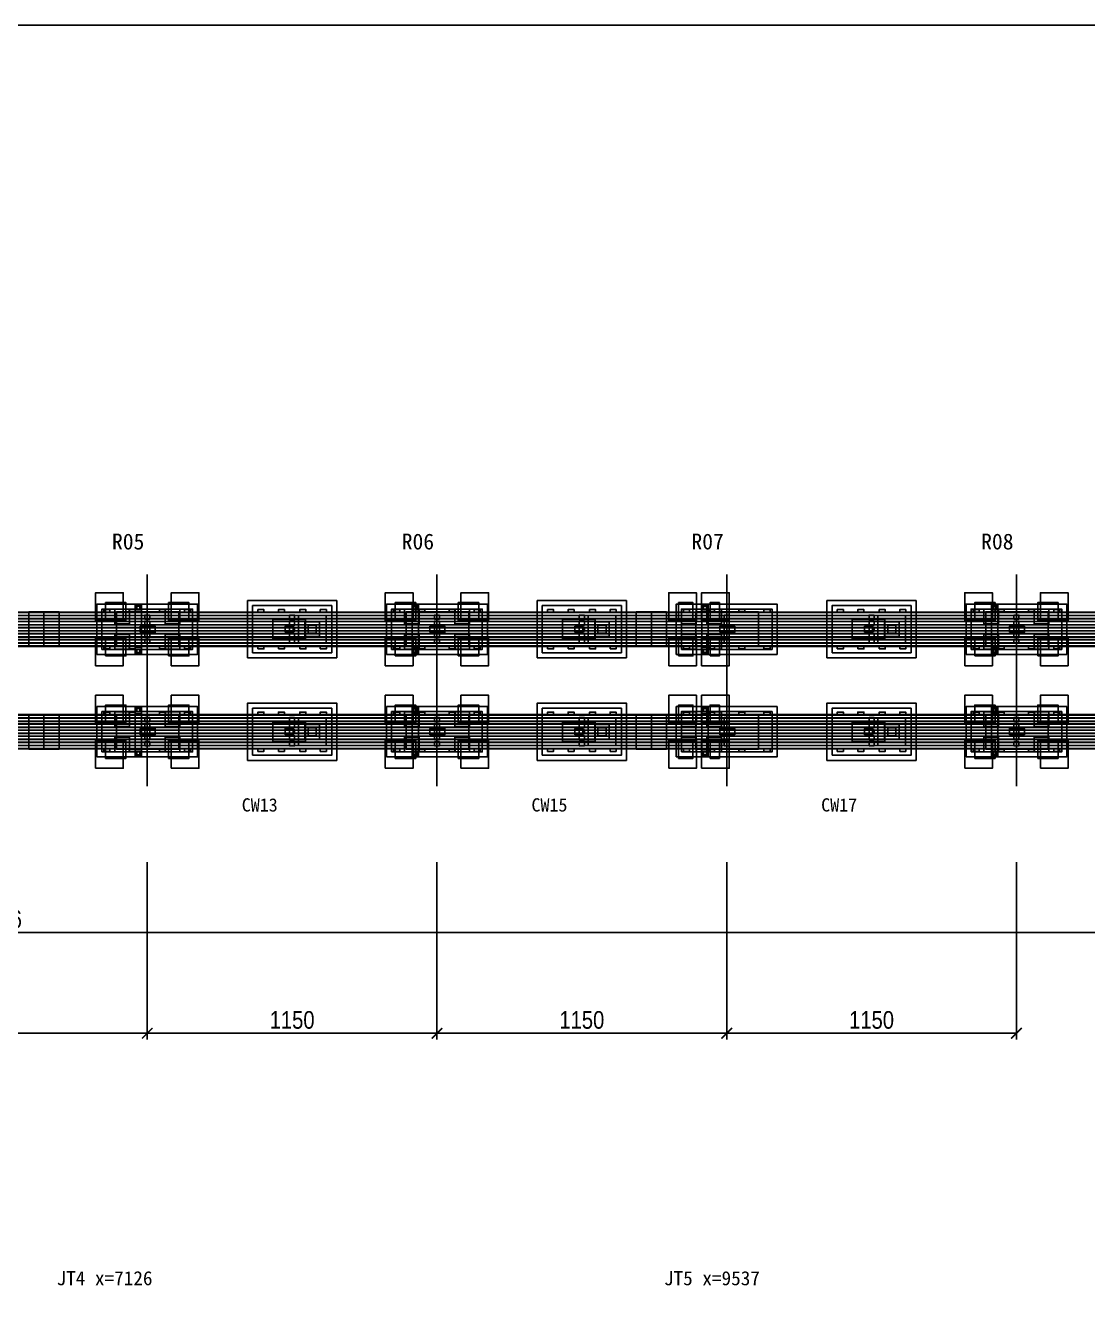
# Model space of a CAD drawing. Header units: millimetres. Extents: x 0 to 31600, y 0 to 12200.
# Drawn here: x 7952 to 12169, y 7175 to 12200 of the extents above; entities that cross this region are included whole.
import ezdxf

# ---------------------------------------------------------------- set-up
doc = ezdxf.new("R2010")
doc.units = ezdxf.units.MM
for name, color, linetype in [('DIM', 7, 'Continuous'), ('FRAME', 7, 'Continuous'), ('GRID', 8, 'Continuous'), ('HANGER', 8, 'Continuous'), ('STOU', 3, 'Continuous'), ('TEXT', 7, 'Continuous'), ('TOU', 1, 'Continuous'), ('TRUNK', 5, 'Continuous'), ('WHIP', 2, 'Continuous')]:
    doc.layers.add(name, color=color, linetype=linetype)
doc.styles.add('OpenSansCondensed-Light', font='OpenSansCondensed-Light.ttf')
doc.dimstyles.new('EZDXF', dxfattribs={"dimtxt": 0.25, "dimasz": 0.175, "dimexe": 0.375, "dimexo": 0.125, "dimgap": 0.1, "dimtad": 1, "dimlfac": 100, "dimzin": 12, "dimdsep": 46, "dimtxsty": 'OpenSansCondensed-Light', "dimblk": 'ARCHTICK', "dimcen": 2.5, "dimazin": 3, "dimtfac": 0.5, "dimtmove": 2, "dimatfit": 3})

# ---------------------------------------------------------------- blocks, each defined once
blk = doc.blocks.new('_ARCHTICK')
at = {"color": 0, "linetype": 'BYBLOCK', "const_width": 0.15}
blk.add_lwpolyline([(-0.5, -0.5), (0.5, 0.5)], dxfattribs=at)

msp = doc.modelspace()

# ---------------------------------------------------------------- linework, layer by layer
at = {"layer": 'FRAME'}
msp.add_lwpolyline([(0, 0), (31600, 0), (31600, 12200), (0, 12200)], close=True, dxfattribs=at)
at = {"layer": 'GRID'}
for p, q in [((8436, 9180), (8436, 10020)), ((9586, 9180), (9586, 10020)), ((10736, 9180), (10736, 10020)), ((11886, 9180), (11886, 10020))]:
    msp.add_line(p, q, dxfattribs=at)
at = {"layer": 'HANGER'}
for points in [[(8387.5, 9707.5201), (8412.5, 9707.5201), (8412.5, 9899.5201), (8387.5, 9899.5201)], [(8387.5, 9869.5201), (8412.5, 9869.5201), (8412.5, 9875.5201), (8387.5, 9875.5201)], [(8394, 9883.5201), (8406, 9883.5201), (8406, 9895.5201), (8394, 9895.5201)], [(9487.5, 9707.5201), (9512.5, 9707.5201), (9512.5, 9899.5201), (9487.5, 9899.5201)], [(9487.5, 9869.5201), (9512.5, 9869.5201), (9512.5, 9875.5201), (9487.5, 9875.5201)], [(9494, 9883.5201), (9506, 9883.5201), (9506, 9895.5201), (9494, 9895.5201)], [(10637.5, 9707.5201), (10662.5, 9707.5201), (10662.5, 9899.5201), (10637.5, 9899.5201)], [(10637.5, 9869.5201), (10662.5, 9869.5201), (10662.5, 9875.5201), (10637.5, 9875.5201)], [(10644, 9883.5201), (10656, 9883.5201), (10656, 9895.5201), (10644, 9895.5201)], [(11787.5, 9707.5201), (11812.5, 9707.5201), (11812.5, 9899.5201), (11787.5, 9899.5201)], [(11787.5, 9869.5201), (11812.5, 9869.5201), (11812.5, 9875.5201), (11787.5, 9875.5201)], [(11794, 9883.5201), (11806, 9883.5201), (11806, 9895.5201), (11794, 9895.5201)], [(8387.5, 9731.5201), (8412.5, 9731.5201), (8412.5, 9737.5201), (8387.5, 9737.5201)], [(8394, 9711.5201), (8406, 9711.5201), (8406, 9723.5201), (8394, 9723.5201)], [(9487.5, 9731.5201), (9512.5, 9731.5201), (9512.5, 9737.5201), (9487.5, 9737.5201)], [(9494, 9711.5201), (9506, 9711.5201), (9506, 9723.5201), (9494, 9723.5201)], [(10637.5, 9731.5201), (10662.5, 9731.5201), (10662.5, 9737.5201), (10637.5, 9737.5201)], [(10644, 9711.5201), (10656, 9711.5201), (10656, 9723.5201), (10644, 9723.5201)], [(11787.5, 9731.5201), (11812.5, 9731.5201), (11812.5, 9737.5201), (11787.5, 9737.5201)], [(11794, 9711.5201), (11806, 9711.5201), (11806, 9723.5201), (11794, 9723.5201)], [(8387.5, 9300.5201), (8412.5, 9300.5201), (8412.5, 9492.52), (8387.5, 9492.52)], [(8387.5, 9462.5201), (8412.5, 9462.5201), (8412.5, 9468.5201), (8387.5, 9468.5201)], [(8394, 9476.5201), (8406, 9476.5201), (8406, 9488.5201), (8394, 9488.5201)], [(9487.5, 9300.5201), (9512.5, 9300.5201), (9512.5, 9492.52), (9487.5, 9492.52)], [(9487.5, 9462.5201), (9512.5, 9462.5201), (9512.5, 9468.5201), (9487.5, 9468.5201)], [(9494, 9476.5201), (9506, 9476.5201), (9506, 9488.5201), (9494, 9488.5201)], [(10637.5, 9300.5201), (10662.5, 9300.5201), (10662.5, 9492.52), (10637.5, 9492.52)], [(10637.5, 9462.5201), (10662.5, 9462.5201), (10662.5, 9468.5201), (10637.5, 9468.5201)], [(10644, 9476.5201), (10656, 9476.5201), (10656, 9488.5201), (10644, 9488.5201)], [(11787.5, 9300.5201), (11812.5, 9300.5201), (11812.5, 9492.52), (11787.5, 9492.52)], [(11787.5, 9462.5201), (11812.5, 9462.5201), (11812.5, 9468.5201), (11787.5, 9468.5201)], [(11794, 9476.5201), (11806, 9476.5201), (11806, 9488.5201), (11794, 9488.5201)], [(8387.5, 9324.5201), (8412.5, 9324.5201), (8412.5, 9330.5201), (8387.5, 9330.5201)], [(8394, 9304.5201), (8406, 9304.5201), (8406, 9316.5201), (8394, 9316.5201)], [(9487.5, 9324.5201), (9512.5, 9324.5201), (9512.5, 9330.5201), (9487.5, 9330.5201)], [(9494, 9304.5201), (9506, 9304.5201), (9506, 9316.5201), (9494, 9316.5201)], [(10637.5, 9324.5201), (10662.5, 9324.5201), (10662.5, 9330.5201), (10637.5, 9330.5201)], [(10644, 9304.5201), (10656, 9304.5201), (10656, 9316.5201), (10644, 9316.5201)], [(11787.5, 9324.5201), (11812.5, 9324.5201), (11812.5, 9330.5201), (11787.5, 9330.5201)], [(11794, 9304.5201), (11806, 9304.5201), (11806, 9316.5201), (11794, 9316.5201)]]:
    msp.add_lwpolyline(points, close=True, dxfattribs=at)
at = {"layer": 'STOU'}
for points in [[(8834, 9690.0209), (9188, 9690.0209), (9188, 9917.0209), (8834, 9917.0209)], [(9984, 9690.0209), (10338, 9690.0209), (10338, 9917.0209), (9984, 9917.0209)], [(11134, 9690.0209), (11488, 9690.0209), (11488, 9917.0209), (11134, 9917.0209)], [(8854, 9710.0209), (9168, 9710.0209), (9168, 9897.0208), (8854, 9897.0208)], [(8875.1001, 9869.5209), (8899.1001, 9869.5209), (8899.1001, 9881.5209), (8875.1001, 9881.5209)], [(8956.5205, 9869.5209), (8980.5195, 9869.5209), (8980.5195, 9881.5209), (8956.5205, 9881.5209)], [(9001, 9843.5208), (9021.0005, 9843.5208), (9021.0005, 9859.5209), (9001, 9859.5209)], [(9041.4805, 9869.5209), (9065.4795, 9869.5209), (9065.4795, 9881.5209), (9041.4805, 9881.5209)], [(9122.9004, 9869.5209), (9146.8994, 9869.5209), (9146.8994, 9881.5209), (9122.9004, 9881.5209)], [(10004, 9710.0209), (10318, 9710.0209), (10318, 9897.0208), (10004, 9897.0208)], [(10025.1006, 9869.5209), (10049.0996, 9869.5209), (10049.0996, 9881.5209), (10025.1006, 9881.5209)], [(10106.5205, 9869.5209), (10130.5205, 9869.5209), (10130.5205, 9881.5209), (10106.5205, 9881.5209)], [(10150.999, 9843.5208), (10171, 9843.5208), (10171, 9859.5209), (10150.999, 9859.5209)], [(10191.4805, 9869.5209), (10215.4805, 9869.5209), (10215.4805, 9881.5209), (10191.4805, 9881.5209)], [(10272.9004, 9869.5209), (10296.9004, 9869.5209), (10296.9004, 9881.5209), (10272.9004, 9881.5209)], [(11154.001, 9710.0209), (11468, 9710.0209), (11468, 9897.0208), (11154.001, 9897.0208)], [(11175.1006, 9869.5209), (11199.0996, 9869.5209), (11199.0996, 9881.5209), (11175.1006, 9881.5209)], [(11256.5205, 9869.5209), (11280.5195, 9869.5209), (11280.5195, 9881.5209), (11256.5205, 9881.5209)], [(11301, 9843.5208), (11321, 9843.5208), (11321, 9859.5209), (11301, 9859.5209)], [(11341.4805, 9869.5209), (11365.4795, 9869.5209), (11365.4795, 9881.5209), (11341.4805, 9881.5209)], [(11422.9004, 9869.5209), (11446.8994, 9869.5209), (11446.8994, 9881.5209), (11422.9004, 9881.5209)], [(8934.0005, 9765.4209), (9063.9995, 9765.4209), (9063.9995, 9841.6208), (8934.0005, 9841.6208)], [(8983.3999, 9791.5209), (9014.6001, 9791.5209), (9014.6001, 9815.5208), (8983.3999, 9815.5208)], [(9001, 9819.5209), (9021.0005, 9819.5209), (9021.0005, 9835.5209), (9001, 9835.5209)], [(9001, 9795.5209), (9021.0005, 9795.5209), (9021.0005, 9811.5208), (9001, 9811.5208)], [(9061.9995, 9774.5209), (9120, 9774.5209), (9120, 9832.5209), (9061.9995, 9832.5209)], [(10084, 9765.4209), (10214, 9765.4209), (10214, 9841.6208), (10084, 9841.6208)], [(10133.3994, 9791.5209), (10164.5996, 9791.5209), (10164.5996, 9815.5208), (10133.3994, 9815.5208)], [(10150.999, 9819.5209), (10171, 9819.5209), (10171, 9835.5209), (10150.999, 9835.5209)], [(10150.999, 9795.5209), (10171, 9795.5209), (10171, 9811.5208), (10150.999, 9811.5208)], [(10211.999, 9774.5209), (10270, 9774.5209), (10270, 9832.5209), (10211.999, 9832.5209)], [(11234.001, 9765.4209), (11364.001, 9765.4209), (11364.001, 9841.6208), (11234.001, 9841.6208)], [(11283.4004, 9791.5209), (11314.6006, 9791.5209), (11314.6006, 9815.5208), (11283.4004, 9815.5208)], [(11301, 9819.5209), (11321, 9819.5209), (11321, 9835.5209), (11301, 9835.5209)], [(11301, 9795.5209), (11321, 9795.5209), (11321, 9811.5208), (11301, 9811.5208)], [(11362, 9774.5209), (11420, 9774.5209), (11420, 9832.5209), (11362, 9832.5209)], [(9001, 9771.5209), (9021.0005, 9771.5209), (9021.0005, 9787.5208), (9001, 9787.5208)], [(9001, 9747.5209), (9021.0005, 9747.5209), (9021.0005, 9763.5209), (9001, 9763.5209)], [(10150.999, 9771.5209), (10171, 9771.5209), (10171, 9787.5208), (10150.999, 9787.5208)], [(10150.999, 9747.5209), (10171, 9747.5209), (10171, 9763.5209), (10150.999, 9763.5209)], [(11301, 9771.5209), (11321, 9771.5209), (11321, 9787.5208), (11301, 9787.5208)], [(11301, 9747.5209), (11321, 9747.5209), (11321, 9763.5209), (11301, 9763.5209)], [(8875.1001, 9725.5209), (8899.1001, 9725.5209), (8899.1001, 9737.5208), (8875.1001, 9737.5208)], [(8956.5205, 9725.5209), (8980.5195, 9725.5209), (8980.5195, 9737.5208), (8956.5205, 9737.5208)], [(9041.4805, 9725.5209), (9065.4795, 9725.5209), (9065.4795, 9737.5208), (9041.4805, 9737.5208)], [(9122.9004, 9725.5209), (9146.8994, 9725.5209), (9146.8994, 9737.5208), (9122.9004, 9737.5208)], [(10025.1006, 9725.5209), (10049.0996, 9725.5209), (10049.0996, 9737.5208), (10025.1006, 9737.5208)], [(10106.5205, 9725.5209), (10130.5205, 9725.5209), (10130.5205, 9737.5208), (10106.5205, 9737.5208)], [(10191.4805, 9725.5209), (10215.4805, 9725.5209), (10215.4805, 9737.5208), (10191.4805, 9737.5208)], [(10272.9004, 9725.5209), (10296.9004, 9725.5209), (10296.9004, 9737.5208), (10272.9004, 9737.5208)], [(11175.1006, 9725.5209), (11199.0996, 9725.5209), (11199.0996, 9737.5208), (11175.1006, 9737.5208)], [(11256.5205, 9725.5209), (11280.5195, 9725.5209), (11280.5195, 9737.5208), (11256.5205, 9737.5208)], [(11341.4805, 9725.5209), (11365.4795, 9725.5209), (11365.4795, 9737.5208), (11341.4805, 9737.5208)], [(11422.9004, 9725.5209), (11446.8994, 9725.5209), (11446.8994, 9737.5208), (11422.9004, 9737.5208)], [(8834, 9283.0194), (9188, 9283.0194), (9188, 9510.0193), (8834, 9510.0193)], [(9984, 9283.0194), (10338, 9283.0194), (10338, 9510.0193), (9984, 9510.0193)], [(11134, 9283.0194), (11488, 9283.0194), (11488, 9510.0193), (11134, 9510.0193)], [(8854, 9303.0193), (9168, 9303.0193), (9168, 9490.0194), (8854, 9490.0194)], [(8875.1001, 9462.5193), (8899.1001, 9462.5193), (8899.1001, 9474.5194), (8875.1001, 9474.5194)], [(8956.5205, 9462.5193), (8980.5195, 9462.5193), (8980.5195, 9474.5194), (8956.5205, 9474.5194)], [(9001, 9436.5194), (9021.0005, 9436.5194), (9021.0005, 9452.5194), (9001, 9452.5194)], [(9041.4805, 9462.5193), (9065.4795, 9462.5193), (9065.4795, 9474.5194), (9041.4805, 9474.5194)], [(9122.9004, 9462.5193), (9146.8994, 9462.5193), (9146.8994, 9474.5194), (9122.9004, 9474.5194)], [(10004, 9303.0193), (10318, 9303.0193), (10318, 9490.0194), (10004, 9490.0194)], [(10025.1006, 9462.5193), (10049.0996, 9462.5193), (10049.0996, 9474.5194), (10025.1006, 9474.5194)], [(10106.5205, 9462.5193), (10130.5205, 9462.5193), (10130.5205, 9474.5194), (10106.5205, 9474.5194)], [(10150.999, 9436.5194), (10171, 9436.5194), (10171, 9452.5194), (10150.999, 9452.5194)], [(10191.4805, 9462.5193), (10215.4805, 9462.5193), (10215.4805, 9474.5194), (10191.4805, 9474.5194)], [(10272.9004, 9462.5193), (10296.9004, 9462.5193), (10296.9004, 9474.5194), (10272.9004, 9474.5194)], [(11154.001, 9303.0193), (11468, 9303.0193), (11468, 9490.0194), (11154.001, 9490.0194)], [(11175.1006, 9462.5193), (11199.0996, 9462.5193), (11199.0996, 9474.5194), (11175.1006, 9474.5194)], [(11256.5205, 9462.5193), (11280.5195, 9462.5193), (11280.5195, 9474.5194), (11256.5205, 9474.5194)], [(11301, 9436.5194), (11321, 9436.5194), (11321, 9452.5194), (11301, 9452.5194)], [(11341.4805, 9462.5193), (11365.4795, 9462.5193), (11365.4795, 9474.5194), (11341.4805, 9474.5194)], [(11422.9004, 9462.5193), (11446.8994, 9462.5193), (11446.8994, 9474.5194), (11422.9004, 9474.5194)], [(8934.0005, 9358.4194), (9063.9995, 9358.4194), (9063.9995, 9434.6194), (8934.0005, 9434.6194)], [(8983.3999, 9384.5194), (9014.6001, 9384.5194), (9014.6001, 9408.5194), (8983.3999, 9408.5194)], [(9001, 9412.5194), (9021.0005, 9412.5194), (9021.0005, 9428.5194), (9001, 9428.5194)], [(9001, 9388.5193), (9021.0005, 9388.5193), (9021.0005, 9404.5194), (9001, 9404.5194)], [(9061.9995, 9367.5194), (9120, 9367.5194), (9120, 9425.5193), (9061.9995, 9425.5193)], [(10084, 9358.4194), (10214, 9358.4194), (10214, 9434.6194), (10084, 9434.6194)], [(10133.3994, 9384.5194), (10164.5996, 9384.5194), (10164.5996, 9408.5194), (10133.3994, 9408.5194)], [(10150.999, 9412.5194), (10171, 9412.5194), (10171, 9428.5194), (10150.999, 9428.5194)], [(10150.999, 9388.5193), (10171, 9388.5193), (10171, 9404.5194), (10150.999, 9404.5194)], [(10211.999, 9367.5194), (10270, 9367.5194), (10270, 9425.5193), (10211.999, 9425.5193)], [(11234.001, 9358.4194), (11364.001, 9358.4194), (11364.001, 9434.6194), (11234.001, 9434.6194)], [(11283.4004, 9384.5194), (11314.6006, 9384.5194), (11314.6006, 9408.5194), (11283.4004, 9408.5194)], [(11301, 9412.5194), (11321, 9412.5194), (11321, 9428.5194), (11301, 9428.5194)], [(11301, 9388.5193), (11321, 9388.5193), (11321, 9404.5194), (11301, 9404.5194)], [(11362, 9367.5194), (11420, 9367.5194), (11420, 9425.5193), (11362, 9425.5193)], [(9001, 9364.5194), (9021.0005, 9364.5194), (9021.0005, 9380.5194), (9001, 9380.5194)], [(9001, 9340.5194), (9021.0005, 9340.5194), (9021.0005, 9356.5194), (9001, 9356.5194)], [(10150.999, 9364.5194), (10171, 9364.5194), (10171, 9380.5194), (10150.999, 9380.5194)], [(10150.999, 9340.5194), (10171, 9340.5194), (10171, 9356.5194), (10150.999, 9356.5194)], [(11301, 9364.5194), (11321, 9364.5194), (11321, 9380.5194), (11301, 9380.5194)], [(11301, 9340.5194), (11321, 9340.5194), (11321, 9356.5194), (11301, 9356.5194)], [(8875.1001, 9318.5194), (8899.1001, 9318.5194), (8899.1001, 9330.5194), (8875.1001, 9330.5194)], [(8956.5205, 9318.5194), (8980.5195, 9318.5194), (8980.5195, 9330.5194), (8956.5205, 9330.5194)], [(9041.4805, 9318.5194), (9065.4795, 9318.5194), (9065.4795, 9330.5194), (9041.4805, 9330.5194)], [(9122.9004, 9318.5194), (9146.8994, 9318.5194), (9146.8994, 9330.5194), (9122.9004, 9330.5194)], [(10025.1006, 9318.5194), (10049.0996, 9318.5194), (10049.0996, 9330.5194), (10025.1006, 9330.5194)], [(10106.5205, 9318.5194), (10130.5205, 9318.5194), (10130.5205, 9330.5194), (10106.5205, 9330.5194)], [(10191.4805, 9318.5194), (10215.4805, 9318.5194), (10215.4805, 9330.5194), (10191.4805, 9330.5194)], [(10272.9004, 9318.5194), (10296.9004, 9318.5194), (10296.9004, 9330.5194), (10272.9004, 9330.5194)], [(11175.1006, 9318.5194), (11199.0996, 9318.5194), (11199.0996, 9330.5194), (11175.1006, 9330.5194)], [(11256.5205, 9318.5194), (11280.5195, 9318.5194), (11280.5195, 9330.5194), (11256.5205, 9330.5194)], [(11341.4805, 9318.5194), (11365.4795, 9318.5194), (11365.4795, 9330.5194), (11341.4805, 9330.5194)], [(11422.9004, 9318.5194), (11446.8994, 9318.5194), (11446.8994, 9330.5194), (11422.9004, 9330.5194)]]:
    msp.add_lwpolyline(points, close=True, dxfattribs=at)
at = {"layer": 'TOU'}
for points in [[(8236, 9703.5209), (8635.9995, 9703.5209), (8635.9995, 9903.5209), (8236, 9903.5209)], [(9386, 9703.5209), (9786, 9703.5209), (9786, 9903.5209), (9386, 9903.5209)], [(10536.001, 9703.5209), (10936, 9703.5209), (10936, 9903.5209), (10536.001, 9903.5209)], [(11686, 9703.5209), (12086, 9703.5209), (12086, 9903.5209), (11686, 9903.5209)], [(8256, 9723.5209), (8615.9995, 9723.5209), (8615.9995, 9883.5209), (8256, 9883.5209)], [(8264, 9869.5209), (8287.9995, 9869.5209), (8287.9995, 9881.5209), (8264, 9881.5209)], [(8306.9995, 9824.5209), (8364.9995, 9824.5209), (8364.9995, 9882.5209), (8306.9995, 9882.5209)], [(8313.9995, 9734.5209), (8561.9995, 9734.5209), (8561.9995, 9872.5209), (8313.9995, 9872.5209)], [(8363.9995, 9869.5209), (8388, 9869.5209), (8388, 9881.5209), (8363.9995, 9881.5209)], [(8425.9995, 9843.5208), (8446, 9843.5208), (8446, 9859.5209), (8425.9995, 9859.5209)], [(8483.9995, 9869.5209), (8508, 9869.5209), (8508, 9881.5209), (8483.9995, 9881.5209)], [(8507, 9824.5209), (8565, 9824.5209), (8565, 9882.5209), (8507, 9882.5209)], [(8584, 9869.5209), (8607.9995, 9869.5209), (8607.9995, 9881.5209), (8584, 9881.5209)], [(9406, 9723.5209), (9766, 9723.5209), (9766, 9883.5209), (9406, 9883.5209)], [(9414, 9869.5209), (9438, 9869.5209), (9438, 9881.5209), (9414, 9881.5209)], [(9457, 9824.5209), (9515, 9824.5209), (9515, 9882.5209), (9457, 9882.5209)], [(9464, 9734.5209), (9712, 9734.5209), (9712, 9872.5209), (9464, 9872.5209)], [(9514, 9869.5209), (9538, 9869.5209), (9538, 9881.5209), (9514, 9881.5209)], [(9576, 9843.5208), (9596, 9843.5208), (9596, 9859.5209), (9576, 9859.5209)], [(9634, 9869.5209), (9657.999, 9869.5209), (9657.999, 9881.5209), (9634, 9881.5209)], [(9657, 9824.5209), (9715, 9824.5209), (9715, 9882.5209), (9657, 9882.5209)], [(9734, 9869.5209), (9758, 9869.5209), (9758, 9881.5209), (9734, 9881.5209)], [(10556, 9723.5209), (10916.001, 9723.5209), (10916.001, 9883.5209), (10556, 9883.5209)], [(10557.001, 9824.5209), (10615, 9824.5209), (10615, 9882.5209), (10557.001, 9882.5209)], [(10564.001, 9869.5209), (10588.001, 9869.5209), (10588.001, 9881.5209), (10564.001, 9881.5209)], [(10614.001, 9734.5209), (10862.001, 9734.5209), (10862.001, 9872.5209), (10614.001, 9872.5209)], [(10657, 9824.5209), (10715.001, 9824.5209), (10715.001, 9882.5209), (10657, 9882.5209)], [(10664.001, 9869.5209), (10688, 9869.5209), (10688, 9881.5209), (10664.001, 9881.5209)], [(10726, 9843.5208), (10746.001, 9843.5208), (10746.001, 9859.5209), (10726, 9859.5209)], [(10784.001, 9869.5209), (10808, 9869.5209), (10808, 9881.5209), (10784.001, 9881.5209)], [(10884, 9869.5209), (10908, 9869.5209), (10908, 9881.5209), (10884, 9881.5209)], [(11706, 9723.5209), (12066, 9723.5209), (12066, 9883.5209), (11706, 9883.5209)], [(11714, 9869.5209), (11738, 9869.5209), (11738, 9881.5209), (11714, 9881.5209)], [(11757, 9824.5209), (11815, 9824.5209), (11815, 9882.5209), (11757, 9882.5209)], [(11764, 9734.5209), (12012, 9734.5209), (12012, 9872.5209), (11764, 9872.5209)], [(11814.001, 9869.5209), (11838, 9869.5209), (11838, 9881.5209), (11814.001, 9881.5209)], [(11876, 9843.5208), (11896, 9843.5208), (11896, 9859.5209), (11876, 9859.5209)], [(11934, 9869.5209), (11958, 9869.5209), (11958, 9881.5209), (11934, 9881.5209)], [(11957, 9824.5209), (12015, 9824.5209), (12015, 9882.5209), (11957, 9882.5209)], [(12034, 9869.5209), (12058, 9869.5209), (12058, 9881.5209), (12034, 9881.5209)], [(8408.1997, 9791.5209), (8467.7998, 9791.5209), (8467.7998, 9815.5209), (8408.1997, 9815.5209)], [(8425.9995, 9819.5209), (8446, 9819.5209), (8446, 9835.5209), (8425.9995, 9835.5209)], [(8425.9995, 9795.5209), (8446, 9795.5209), (8446, 9811.5208), (8425.9995, 9811.5208)], [(9558.2002, 9791.5209), (9617.7998, 9791.5209), (9617.7998, 9815.5209), (9558.2002, 9815.5209)], [(9576, 9819.5209), (9596, 9819.5209), (9596, 9835.5209), (9576, 9835.5209)], [(9576, 9795.5209), (9596, 9795.5209), (9596, 9811.5208), (9576, 9811.5208)], [(10708.2012, 9791.5209), (10767.8008, 9791.5209), (10767.8008, 9815.5209), (10708.2012, 9815.5209)], [(10726, 9819.5209), (10746.001, 9819.5209), (10746.001, 9835.5209), (10726, 9835.5209)], [(10726, 9795.5209), (10746.001, 9795.5209), (10746.001, 9811.5208), (10726, 9811.5208)], [(11858.2002, 9791.5209), (11917.8008, 9791.5209), (11917.8008, 9815.5209), (11858.2002, 9815.5209)], [(11876, 9819.5209), (11896, 9819.5209), (11896, 9835.5209), (11876, 9835.5209)], [(11876, 9795.5209), (11896, 9795.5209), (11896, 9811.5208), (11876, 9811.5208)], [(8306.9995, 9724.5209), (8364.9995, 9724.5209), (8364.9995, 9782.5209), (8306.9995, 9782.5209)], [(8425.9995, 9771.5209), (8446, 9771.5209), (8446, 9787.5208), (8425.9995, 9787.5208)], [(8425.9995, 9747.5209), (8446, 9747.5209), (8446, 9763.5209), (8425.9995, 9763.5209)], [(8507, 9724.5209), (8565, 9724.5209), (8565, 9782.5209), (8507, 9782.5209)], [(9457, 9724.5209), (9515, 9724.5209), (9515, 9782.5209), (9457, 9782.5209)], [(9576, 9771.5209), (9596, 9771.5209), (9596, 9787.5208), (9576, 9787.5208)], [(9576, 9747.5209), (9596, 9747.5209), (9596, 9763.5209), (9576, 9763.5209)], [(9657, 9724.5209), (9715, 9724.5209), (9715, 9782.5209), (9657, 9782.5209)], [(10557.001, 9724.5209), (10615, 9724.5209), (10615, 9782.5209), (10557.001, 9782.5209)], [(10657, 9724.5209), (10715.001, 9724.5209), (10715.001, 9782.5209), (10657, 9782.5209)], [(10726, 9771.5209), (10746.001, 9771.5209), (10746.001, 9787.5208), (10726, 9787.5208)], [(10726, 9747.5209), (10746.001, 9747.5209), (10746.001, 9763.5209), (10726, 9763.5209)], [(11757, 9724.5209), (11815, 9724.5209), (11815, 9782.5209), (11757, 9782.5209)], [(11876, 9771.5209), (11896, 9771.5209), (11896, 9787.5208), (11876, 9787.5208)], [(11876, 9747.5209), (11896, 9747.5209), (11896, 9763.5209), (11876, 9763.5209)], [(11957, 9724.5209), (12015, 9724.5209), (12015, 9782.5209), (11957, 9782.5209)], [(8264, 9725.5209), (8287.9995, 9725.5209), (8287.9995, 9737.5209), (8264, 9737.5209)], [(8363.9995, 9725.5209), (8388, 9725.5209), (8388, 9737.5209), (8363.9995, 9737.5209)], [(8483.9995, 9725.5209), (8508, 9725.5209), (8508, 9737.5209), (8483.9995, 9737.5209)], [(8584, 9725.5209), (8607.9995, 9725.5209), (8607.9995, 9737.5209), (8584, 9737.5209)], [(9414, 9725.5209), (9438, 9725.5209), (9438, 9737.5209), (9414, 9737.5209)], [(9514, 9725.5209), (9538, 9725.5209), (9538, 9737.5209), (9514, 9737.5209)], [(9634, 9725.5209), (9657.999, 9725.5209), (9657.999, 9737.5209), (9634, 9737.5209)], [(9734, 9725.5209), (9758, 9725.5209), (9758, 9737.5209), (9734, 9737.5209)], [(10564.001, 9725.5209), (10588.001, 9725.5209), (10588.001, 9737.5209), (10564.001, 9737.5209)], [(10664.001, 9725.5209), (10688, 9725.5209), (10688, 9737.5209), (10664.001, 9737.5209)], [(10784.001, 9725.5209), (10808, 9725.5209), (10808, 9737.5209), (10784.001, 9737.5209)], [(10884, 9725.5209), (10908, 9725.5209), (10908, 9737.5209), (10884, 9737.5209)], [(11714, 9725.5209), (11738, 9725.5209), (11738, 9737.5209), (11714, 9737.5209)], [(11814.001, 9725.5209), (11838, 9725.5209), (11838, 9737.5209), (11814.001, 9737.5209)], [(11934, 9725.5209), (11958, 9725.5209), (11958, 9737.5209), (11934, 9737.5209)], [(12034, 9725.5209), (12058, 9725.5209), (12058, 9737.5209), (12034, 9737.5209)], [(8236, 9296.5194), (8635.9995, 9296.5194), (8635.9995, 9496.5194), (8236, 9496.5194)], [(8256, 9316.5194), (8615.9995, 9316.5194), (8615.9995, 9476.5193), (8256, 9476.5193)], [(8264, 9462.5193), (8287.9995, 9462.5193), (8287.9995, 9474.5194), (8264, 9474.5194)], [(8306.9995, 9417.5194), (8364.9995, 9417.5194), (8364.9995, 9475.5194), (8306.9995, 9475.5194)], [(8313.9995, 9327.5194), (8561.9995, 9327.5194), (8561.9995, 9465.5194), (8313.9995, 9465.5194)], [(8363.9995, 9462.5193), (8388, 9462.5193), (8388, 9474.5194), (8363.9995, 9474.5194)], [(8425.9995, 9436.5194), (8446, 9436.5194), (8446, 9452.5194), (8425.9995, 9452.5194)], [(8483.9995, 9462.5193), (8508, 9462.5193), (8508, 9474.5194), (8483.9995, 9474.5194)], [(8507, 9417.5194), (8565, 9417.5194), (8565, 9475.5194), (8507, 9475.5194)], [(8584, 9462.5193), (8607.9995, 9462.5193), (8607.9995, 9474.5194), (8584, 9474.5194)], [(9386, 9296.5194), (9786, 9296.5194), (9786, 9496.5194), (9386, 9496.5194)], [(9406, 9316.5194), (9766, 9316.5194), (9766, 9476.5193), (9406, 9476.5193)], [(9414, 9462.5193), (9438, 9462.5193), (9438, 9474.5194), (9414, 9474.5194)], [(9457, 9417.5194), (9515, 9417.5194), (9515, 9475.5194), (9457, 9475.5194)], [(9464, 9327.5194), (9712, 9327.5194), (9712, 9465.5194), (9464, 9465.5194)], [(9514, 9462.5193), (9538, 9462.5193), (9538, 9474.5194), (9514, 9474.5194)], [(9576, 9436.5194), (9596, 9436.5194), (9596, 9452.5194), (9576, 9452.5194)], [(9634, 9462.5193), (9657.999, 9462.5193), (9657.999, 9474.5194), (9634, 9474.5194)], [(9657, 9417.5194), (9715, 9417.5194), (9715, 9475.5194), (9657, 9475.5194)], [(9734, 9462.5193), (9758, 9462.5193), (9758, 9474.5194), (9734, 9474.5194)], [(10536.001, 9296.5194), (10936, 9296.5194), (10936, 9496.5194), (10536.001, 9496.5194)], [(10556, 9316.5194), (10916.001, 9316.5194), (10916.001, 9476.5193), (10556, 9476.5193)], [(10557.001, 9417.5194), (10615, 9417.5194), (10615, 9475.5194), (10557.001, 9475.5194)], [(10564.001, 9462.5193), (10588.001, 9462.5193), (10588.001, 9474.5194), (10564.001, 9474.5194)], [(10614.001, 9327.5194), (10862.001, 9327.5194), (10862.001, 9465.5194), (10614.001, 9465.5194)], [(10657, 9417.5194), (10715.001, 9417.5194), (10715.001, 9475.5194), (10657, 9475.5194)], [(10664.001, 9462.5193), (10688, 9462.5193), (10688, 9474.5194), (10664.001, 9474.5194)], [(10726, 9436.5194), (10746.001, 9436.5194), (10746.001, 9452.5194), (10726, 9452.5194)], [(10784.001, 9462.5193), (10808, 9462.5193), (10808, 9474.5194), (10784.001, 9474.5194)], [(10884, 9462.5193), (10908, 9462.5193), (10908, 9474.5194), (10884, 9474.5194)], [(11686, 9296.5194), (12086, 9296.5194), (12086, 9496.5194), (11686, 9496.5194)], [(11706, 9316.5194), (12066, 9316.5194), (12066, 9476.5193), (11706, 9476.5193)], [(11714, 9462.5193), (11738, 9462.5193), (11738, 9474.5194), (11714, 9474.5194)], [(11757, 9417.5194), (11815, 9417.5194), (11815, 9475.5194), (11757, 9475.5194)], [(11764, 9327.5194), (12012, 9327.5194), (12012, 9465.5194), (11764, 9465.5194)], [(11814.001, 9462.5193), (11838, 9462.5193), (11838, 9474.5194), (11814.001, 9474.5194)], [(11876, 9436.5194), (11896, 9436.5194), (11896, 9452.5194), (11876, 9452.5194)], [(11934, 9462.5193), (11958, 9462.5193), (11958, 9474.5194), (11934, 9474.5194)], [(11957, 9417.5194), (12015, 9417.5194), (12015, 9475.5194), (11957, 9475.5194)], [(12034, 9462.5193), (12058, 9462.5193), (12058, 9474.5194), (12034, 9474.5194)], [(8408.1997, 9384.5194), (8467.7998, 9384.5194), (8467.7998, 9408.5194), (8408.1997, 9408.5194)], [(8425.9995, 9412.5194), (8446, 9412.5194), (8446, 9428.5194), (8425.9995, 9428.5194)], [(8425.9995, 9388.5193), (8446, 9388.5193), (8446, 9404.5194), (8425.9995, 9404.5194)], [(9558.2002, 9384.5194), (9617.7998, 9384.5194), (9617.7998, 9408.5194), (9558.2002, 9408.5194)], [(9576, 9412.5194), (9596, 9412.5194), (9596, 9428.5194), (9576, 9428.5194)], [(9576, 9388.5193), (9596, 9388.5193), (9596, 9404.5194), (9576, 9404.5194)], [(10708.2012, 9384.5194), (10767.8008, 9384.5194), (10767.8008, 9408.5194), (10708.2012, 9408.5194)], [(10726, 9412.5194), (10746.001, 9412.5194), (10746.001, 9428.5194), (10726, 9428.5194)], [(10726, 9388.5193), (10746.001, 9388.5193), (10746.001, 9404.5194), (10726, 9404.5194)], [(11858.2002, 9384.5194), (11917.8008, 9384.5194), (11917.8008, 9408.5194), (11858.2002, 9408.5194)], [(11876, 9412.5194), (11896, 9412.5194), (11896, 9428.5194), (11876, 9428.5194)], [(11876, 9388.5193), (11896, 9388.5193), (11896, 9404.5194), (11876, 9404.5194)], [(8306.9995, 9317.5194), (8364.9995, 9317.5194), (8364.9995, 9375.5194), (8306.9995, 9375.5194)], [(8425.9995, 9364.5194), (8446, 9364.5194), (8446, 9380.5194), (8425.9995, 9380.5194)], [(8425.9995, 9340.5194), (8446, 9340.5194), (8446, 9356.5194), (8425.9995, 9356.5194)], [(8507, 9317.5194), (8565, 9317.5194), (8565, 9375.5194), (8507, 9375.5194)], [(9457, 9317.5194), (9515, 9317.5194), (9515, 9375.5194), (9457, 9375.5194)], [(9576, 9364.5194), (9596, 9364.5194), (9596, 9380.5194), (9576, 9380.5194)], [(9576, 9340.5194), (9596, 9340.5194), (9596, 9356.5194), (9576, 9356.5194)], [(9657, 9317.5194), (9715, 9317.5194), (9715, 9375.5194), (9657, 9375.5194)], [(10557.001, 9317.5194), (10615, 9317.5194), (10615, 9375.5194), (10557.001, 9375.5194)], [(10657, 9317.5194), (10715.001, 9317.5194), (10715.001, 9375.5194), (10657, 9375.5194)], [(10726, 9364.5194), (10746.001, 9364.5194), (10746.001, 9380.5194), (10726, 9380.5194)], [(10726, 9340.5194), (10746.001, 9340.5194), (10746.001, 9356.5194), (10726, 9356.5194)], [(11757, 9317.5194), (11815, 9317.5194), (11815, 9375.5194), (11757, 9375.5194)], [(11876, 9364.5194), (11896, 9364.5194), (11896, 9380.5194), (11876, 9380.5194)], [(11876, 9340.5194), (11896, 9340.5194), (11896, 9356.5194), (11876, 9356.5194)], [(11957, 9317.5194), (12015, 9317.5194), (12015, 9375.5194), (11957, 9375.5194)], [(8264, 9318.5194), (8287.9995, 9318.5194), (8287.9995, 9330.5194), (8264, 9330.5194)], [(8363.9995, 9318.5194), (8388, 9318.5194), (8388, 9330.5194), (8363.9995, 9330.5194)], [(8483.9995, 9318.5194), (8508, 9318.5194), (8508, 9330.5194), (8483.9995, 9330.5194)], [(8584, 9318.5194), (8607.9995, 9318.5194), (8607.9995, 9330.5194), (8584, 9330.5194)], [(9414, 9318.5194), (9438, 9318.5194), (9438, 9330.5194), (9414, 9330.5194)], [(9514, 9318.5194), (9538, 9318.5194), (9538, 9330.5194), (9514, 9330.5194)], [(9634, 9318.5194), (9657.999, 9318.5194), (9657.999, 9330.5194), (9634, 9330.5194)], [(9734, 9318.5194), (9758, 9318.5194), (9758, 9330.5194), (9734, 9330.5194)], [(10564.001, 9318.5194), (10588.001, 9318.5194), (10588.001, 9330.5194), (10564.001, 9330.5194)], [(10664.001, 9318.5194), (10688, 9318.5194), (10688, 9330.5194), (10664.001, 9330.5194)], [(10784.001, 9318.5194), (10808, 9318.5194), (10808, 9330.5194), (10784.001, 9330.5194)], [(10884, 9318.5194), (10908, 9318.5194), (10908, 9330.5194), (10884, 9330.5194)], [(11714, 9318.5194), (11738, 9318.5194), (11738, 9330.5194), (11714, 9330.5194)], [(11814.001, 9318.5194), (11838, 9318.5194), (11838, 9330.5194), (11814.001, 9330.5194)], [(11934, 9318.5194), (11958, 9318.5194), (11958, 9330.5194), (11934, 9330.5194)], [(12034, 9318.5194), (12058, 9318.5194), (12058, 9330.5194), (12034, 9330.5194)]]:
    msp.add_lwpolyline(points, close=True, dxfattribs=at)
at = {"layer": 'TRUNK'}
for points in [[(1114, 9869.5201), (14410, 9869.5201), (14410, 9871.5201), (1114, 9871.5201)], [(1114, 9844.5201), (14410, 9844.5201), (14410, 9858.5201), (1114, 9858.5201)], [(1114, 9845.5201), (14560, 9845.5201), (14560, 9857.5201), (1114, 9857.5201)], [(6861, 9737.5201), (8026, 9737.5201), (8026, 9869.5201), (6861, 9869.5201)], [(7966, 9734.5201), (8086, 9734.5201), (8086, 9872.5201), (7966, 9872.5201)], [(8026, 9737.5201), (10437, 9737.5201), (10437, 9869.5201), (8026, 9869.5201)], [(10377, 9734.5201), (10497, 9734.5201), (10497, 9872.5201), (10377, 9872.5201)], [(10437, 9737.5201), (12390, 9737.5201), (12390, 9869.5201), (10437, 9869.5201)], [(1114, 9820.5201), (14410, 9820.5201), (14410, 9834.5201), (1114, 9834.5201)], [(1114, 9821.5201), (14560, 9821.5201), (14560, 9833.5201), (1114, 9833.5201)], [(1114, 9796.5201), (14410, 9796.5201), (14410, 9810.5201), (1114, 9810.5201)], [(1114, 9797.5201), (14560, 9797.5201), (14560, 9809.5201), (1114, 9809.5201)], [(1114, 9772.5201), (14410, 9772.5201), (14410, 9786.5201), (1114, 9786.5201)], [(1114, 9773.5201), (14560, 9773.5201), (14560, 9785.5201), (1114, 9785.5201)], [(1114, 9748.5201), (14410, 9748.5201), (14410, 9762.5201), (1114, 9762.5201)], [(1114, 9749.5201), (14560, 9749.5201), (14560, 9761.5201), (1114, 9761.5201)], [(1114, 9735.5201), (14410, 9735.5201), (14410, 9737.5201), (1114, 9737.5201)], [(1114, 9462.5201), (14410, 9462.5201), (14410, 9464.5201), (1114, 9464.5201)], [(1114, 9437.5201), (14410, 9437.5201), (14410, 9451.5201), (1114, 9451.5201)], [(1114, 9438.5201), (14560, 9438.5201), (14560, 9450.5201), (1114, 9450.5201)], [(6861, 9330.5201), (8026, 9330.5201), (8026, 9462.5201), (6861, 9462.5201)], [(7966, 9327.5201), (8086, 9327.5201), (8086, 9465.5201), (7966, 9465.5201)], [(8026, 9330.5201), (10437, 9330.5201), (10437, 9462.5201), (8026, 9462.5201)], [(10377, 9327.5201), (10497, 9327.5201), (10497, 9465.5201), (10377, 9465.5201)], [(10437, 9330.5201), (12390, 9330.5201), (12390, 9462.5201), (10437, 9462.5201)], [(1114, 9413.5201), (14410, 9413.5201), (14410, 9427.5201), (1114, 9427.5201)], [(1114, 9414.5201), (14560, 9414.5201), (14560, 9426.5201), (1114, 9426.5201)], [(1114, 9389.5201), (14410, 9389.5201), (14410, 9403.5201), (1114, 9403.5201)], [(1114, 9390.5201), (14560, 9390.5201), (14560, 9402.5201), (1114, 9402.5201)], [(1114, 9365.5201), (14410, 9365.5201), (14410, 9379.5201), (1114, 9379.5201)], [(1114, 9366.5201), (14560, 9366.5201), (14560, 9378.5201), (1114, 9378.5201)], [(1114, 9341.5201), (14410, 9341.5201), (14410, 9355.5201), (1114, 9355.5201)], [(1114, 9342.5201), (14560, 9342.5201), (14560, 9354.5201), (1114, 9354.5201)], [(1114, 9328.5201), (14410, 9328.5201), (14410, 9330.5201), (1114, 9330.5201)]]:
    msp.add_lwpolyline(points, close=True, dxfattribs=at)
at = {"layer": 'WHIP'}
for points in [[(8231, 9838.5209), (8341, 9838.5209), (8341, 9948.5209), (8231, 9948.5209)], [(8270.4277, 9837.8087), (8351.5718, 9837.8087), (8351.5718, 9909.233), (8270.4277, 9909.233)], [(8520.4277, 9837.8087), (8601.5718, 9837.8087), (8601.5718, 9909.233), (8520.4277, 9909.233)], [(8530.9995, 9838.5209), (8640.9995, 9838.5209), (8640.9995, 9948.5209), (8530.9995, 9948.5209)], [(9381, 9838.5209), (9491, 9838.5209), (9491, 9948.5209), (9381, 9948.5209)], [(9420.4277, 9837.8087), (9501.5723, 9837.8087), (9501.5723, 9909.233), (9420.4277, 9909.233)], [(9670.4277, 9837.8087), (9751.5723, 9837.8087), (9751.5723, 9909.233), (9670.4277, 9909.233)], [(9681, 9838.5209), (9791, 9838.5209), (9791, 9948.5209), (9681, 9948.5209)], [(10506.001, 9838.5209), (10616.001, 9838.5209), (10616.001, 9948.5209), (10506.001, 9948.5209)], [(10545.1113, 9837.8087), (10601.8896, 9837.8087), (10601.8896, 9909.233), (10545.1113, 9909.233)], [(10636, 9838.5209), (10746.001, 9838.5209), (10746.001, 9948.5209), (10636, 9948.5209)], [(10670.0049, 9837.8087), (10706.9961, 9837.8087), (10706.9961, 9909.233), (10670.0049, 9909.233)], [(11681, 9838.5209), (11791, 9838.5209), (11791, 9948.5209), (11681, 9948.5209)], [(11720.4277, 9837.8087), (11801.5723, 9837.8087), (11801.5723, 9909.233), (11720.4277, 9909.233)], [(11970.4277, 9837.8087), (12051.5723, 9837.8087), (12051.5723, 9909.233), (11970.4277, 9909.233)], [(11981, 9838.5209), (12091, 9838.5209), (12091, 9948.5209), (11981, 9948.5209)], [(9035.9995, 9748.5209), (9146, 9748.5209), (9146, 9858.5209), (9035.9995, 9858.5209)], [(10185.999, 9748.5209), (10296, 9748.5209), (10296, 9858.5209), (10185.999, 9858.5209)], [(11336, 9748.5209), (11446, 9748.5209), (11446, 9858.5209), (11336, 9858.5209)], [(9075, 9787.5209), (9107, 9787.5209), (9107, 9819.5209), (9075, 9819.5209)], [(10225, 9787.5209), (10256.999, 9787.5209), (10256.999, 9819.5209), (10225, 9819.5209)], [(11375, 9787.5209), (11407, 9787.5209), (11407, 9819.5209), (11375, 9819.5209)], [(8231, 9658.5209), (8341, 9658.5209), (8341, 9768.5209), (8231, 9768.5209)], [(8270.4277, 9697.8088), (8351.5718, 9697.8088), (8351.5718, 9769.233), (8270.4277, 9769.233)], [(8520.4277, 9697.8088), (8601.5718, 9697.8088), (8601.5718, 9769.233), (8520.4277, 9769.233)], [(8530.9995, 9658.5209), (8640.9995, 9658.5209), (8640.9995, 9768.5209), (8530.9995, 9768.5209)], [(9381, 9658.5209), (9491, 9658.5209), (9491, 9768.5209), (9381, 9768.5209)], [(9420.4277, 9697.8088), (9501.5723, 9697.8088), (9501.5723, 9769.233), (9420.4277, 9769.233)], [(9670.4277, 9697.8088), (9751.5723, 9697.8088), (9751.5723, 9769.233), (9670.4277, 9769.233)], [(9681, 9658.5209), (9791, 9658.5209), (9791, 9768.5209), (9681, 9768.5209)], [(10506.001, 9658.5209), (10616.001, 9658.5209), (10616.001, 9768.5209), (10506.001, 9768.5209)], [(10545.1113, 9697.8088), (10601.8896, 9697.8088), (10601.8896, 9769.233), (10545.1113, 9769.233)], [(10636, 9658.5209), (10746.001, 9658.5209), (10746.001, 9768.5209), (10636, 9768.5209)], [(10670.0049, 9697.8088), (10706.9961, 9697.8088), (10706.9961, 9769.233), (10670.0049, 9769.233)], [(11681, 9658.5209), (11791, 9658.5209), (11791, 9768.5209), (11681, 9768.5209)], [(11720.4277, 9697.8088), (11801.5723, 9697.8088), (11801.5723, 9769.233), (11720.4277, 9769.233)], [(11970.4277, 9697.8088), (12051.5723, 9697.8088), (12051.5723, 9769.233), (11970.4277, 9769.233)], [(11981, 9658.5209), (12091, 9658.5209), (12091, 9768.5209), (11981, 9768.5209)], [(8231, 9431.5194), (8341, 9431.5194), (8341, 9541.5193), (8231, 9541.5193)], [(8270.4277, 9430.8073), (8351.5718, 9430.8073), (8351.5718, 9502.2315), (8270.4277, 9502.2315)], [(8520.4277, 9430.8073), (8601.5718, 9430.8073), (8601.5718, 9502.2315), (8520.4277, 9502.2315)], [(8530.9995, 9431.5194), (8640.9995, 9431.5194), (8640.9995, 9541.5193), (8530.9995, 9541.5193)], [(9381, 9431.5194), (9491, 9431.5194), (9491, 9541.5193), (9381, 9541.5193)], [(9420.4277, 9430.8073), (9501.5723, 9430.8073), (9501.5723, 9502.2315), (9420.4277, 9502.2315)], [(9670.4277, 9430.8073), (9751.5723, 9430.8073), (9751.5723, 9502.2315), (9670.4277, 9502.2315)], [(9681, 9431.5194), (9791, 9431.5194), (9791, 9541.5193), (9681, 9541.5193)], [(10506.001, 9431.5194), (10616.001, 9431.5194), (10616.001, 9541.5193), (10506.001, 9541.5193)], [(10545.1113, 9430.8073), (10601.8896, 9430.8073), (10601.8896, 9502.2315), (10545.1113, 9502.2315)], [(10636, 9431.5194), (10746.001, 9431.5194), (10746.001, 9541.5193), (10636, 9541.5193)], [(10670.0049, 9430.8073), (10706.9961, 9430.8073), (10706.9961, 9502.2315), (10670.0049, 9502.2315)], [(11681, 9431.5194), (11791, 9431.5194), (11791, 9541.5193), (11681, 9541.5193)], [(11720.4277, 9430.8073), (11801.5723, 9430.8073), (11801.5723, 9502.2315), (11720.4277, 9502.2315)], [(11970.4277, 9430.8073), (12051.5723, 9430.8073), (12051.5723, 9502.2315), (11970.4277, 9502.2315)], [(11981, 9431.5194), (12091, 9431.5194), (12091, 9541.5193), (11981, 9541.5193)], [(9035.9995, 9341.5194), (9146, 9341.5194), (9146, 9451.5194), (9035.9995, 9451.5194)], [(10185.999, 9341.5194), (10296, 9341.5194), (10296, 9451.5194), (10185.999, 9451.5194)], [(11336, 9341.5194), (11446, 9341.5194), (11446, 9451.5194), (11336, 9451.5194)], [(9075, 9380.5194), (9107, 9380.5194), (9107, 9412.5194), (9075, 9412.5194)], [(10225, 9380.5194), (10256.999, 9380.5194), (10256.999, 9412.5194), (10225, 9412.5194)], [(11375, 9380.5194), (11407, 9380.5194), (11407, 9412.5194), (11375, 9412.5194)], [(8231, 9251.5194), (8341, 9251.5194), (8341, 9361.5194), (8231, 9361.5194)], [(8270.4277, 9290.8073), (8351.5718, 9290.8073), (8351.5718, 9362.2315), (8270.4277, 9362.2315)], [(8520.4277, 9290.8073), (8601.5718, 9290.8073), (8601.5718, 9362.2315), (8520.4277, 9362.2315)], [(8530.9995, 9251.5194), (8640.9995, 9251.5194), (8640.9995, 9361.5194), (8530.9995, 9361.5194)], [(9381, 9251.5194), (9491, 9251.5194), (9491, 9361.5194), (9381, 9361.5194)], [(9420.4277, 9290.8073), (9501.5723, 9290.8073), (9501.5723, 9362.2315), (9420.4277, 9362.2315)], [(9670.4277, 9290.8073), (9751.5723, 9290.8073), (9751.5723, 9362.2315), (9670.4277, 9362.2315)], [(9681, 9251.5194), (9791, 9251.5194), (9791, 9361.5194), (9681, 9361.5194)], [(10506.001, 9251.5194), (10616.001, 9251.5194), (10616.001, 9361.5194), (10506.001, 9361.5194)], [(10545.1113, 9290.8073), (10601.8896, 9290.8073), (10601.8896, 9362.2315), (10545.1113, 9362.2315)], [(10636, 9251.5194), (10746.001, 9251.5194), (10746.001, 9361.5194), (10636, 9361.5194)], [(10670.0049, 9290.8073), (10706.9961, 9290.8073), (10706.9961, 9362.2315), (10670.0049, 9362.2315)], [(11681, 9251.5194), (11791, 9251.5194), (11791, 9361.5194), (11681, 9361.5194)], [(11720.4277, 9290.8073), (11801.5723, 9290.8073), (11801.5723, 9362.2315), (11720.4277, 9362.2315)], [(11970.4277, 9290.8073), (12051.5723, 9290.8073), (12051.5723, 9362.2315), (11970.4277, 9362.2315)], [(11981, 9251.5194), (12091, 9251.5194), (12091, 9361.5194), (11981, 9361.5194)]]:
    msp.add_lwpolyline(points, close=True, dxfattribs=at)

# ---------------------------------------------------------------- texts
at = {"layer": 'TEXT'}
for s, height, p in [('R05', 63, (8296, 10120)), ('R06', 63, (9446, 10120)), ('R07', 63, (10596, 10120)), ('R08', 63, (11746, 10120)), ('CW13', 52.5, (8811, 9080)), ('CW15', 52.5, (9961, 9080)), ('CW17', 52.5, (11111, 9080)), ('JT4 x=7126', 56, (8076, 7200)), ('JT5 x=9537', 56, (10487, 7200))]:
    msp.add_text(s, height=height, dxfattribs=at).set_placement(p)

# ---------------------------------------------------------------- dimensions: what is measured, and where the dimension line sits
at = {"layer": 'DIM'}
for base, p1, p2 in [((1094, 8600), (1094, 8900), (14560, 8900)), ((5886, 8200), (5886, 8900), (8436, 8900)), ((8436, 8200), (8436, 8900), (9586, 8900)), ((9586, 8200), (9586, 8900), (10736, 8900)), ((10736, 8200), (10736, 8900), (11886, 8900))]:
    msp.add_linear_dim(base=base, p1=p1, p2=p2, dimstyle='EZDXF', override={"dimtxt": 70, "dimasz": 42, "dimexe": 24.5, "dimexo": 21, "dimgap": 17.5, "dimtad": 1, "dimdec": 0, "dimlfac": 1, "dimblk": 'ARCHTICK', "dimclrt": 7}, dxfattribs=at).render()

doc.saveas('drawing.dxf')
